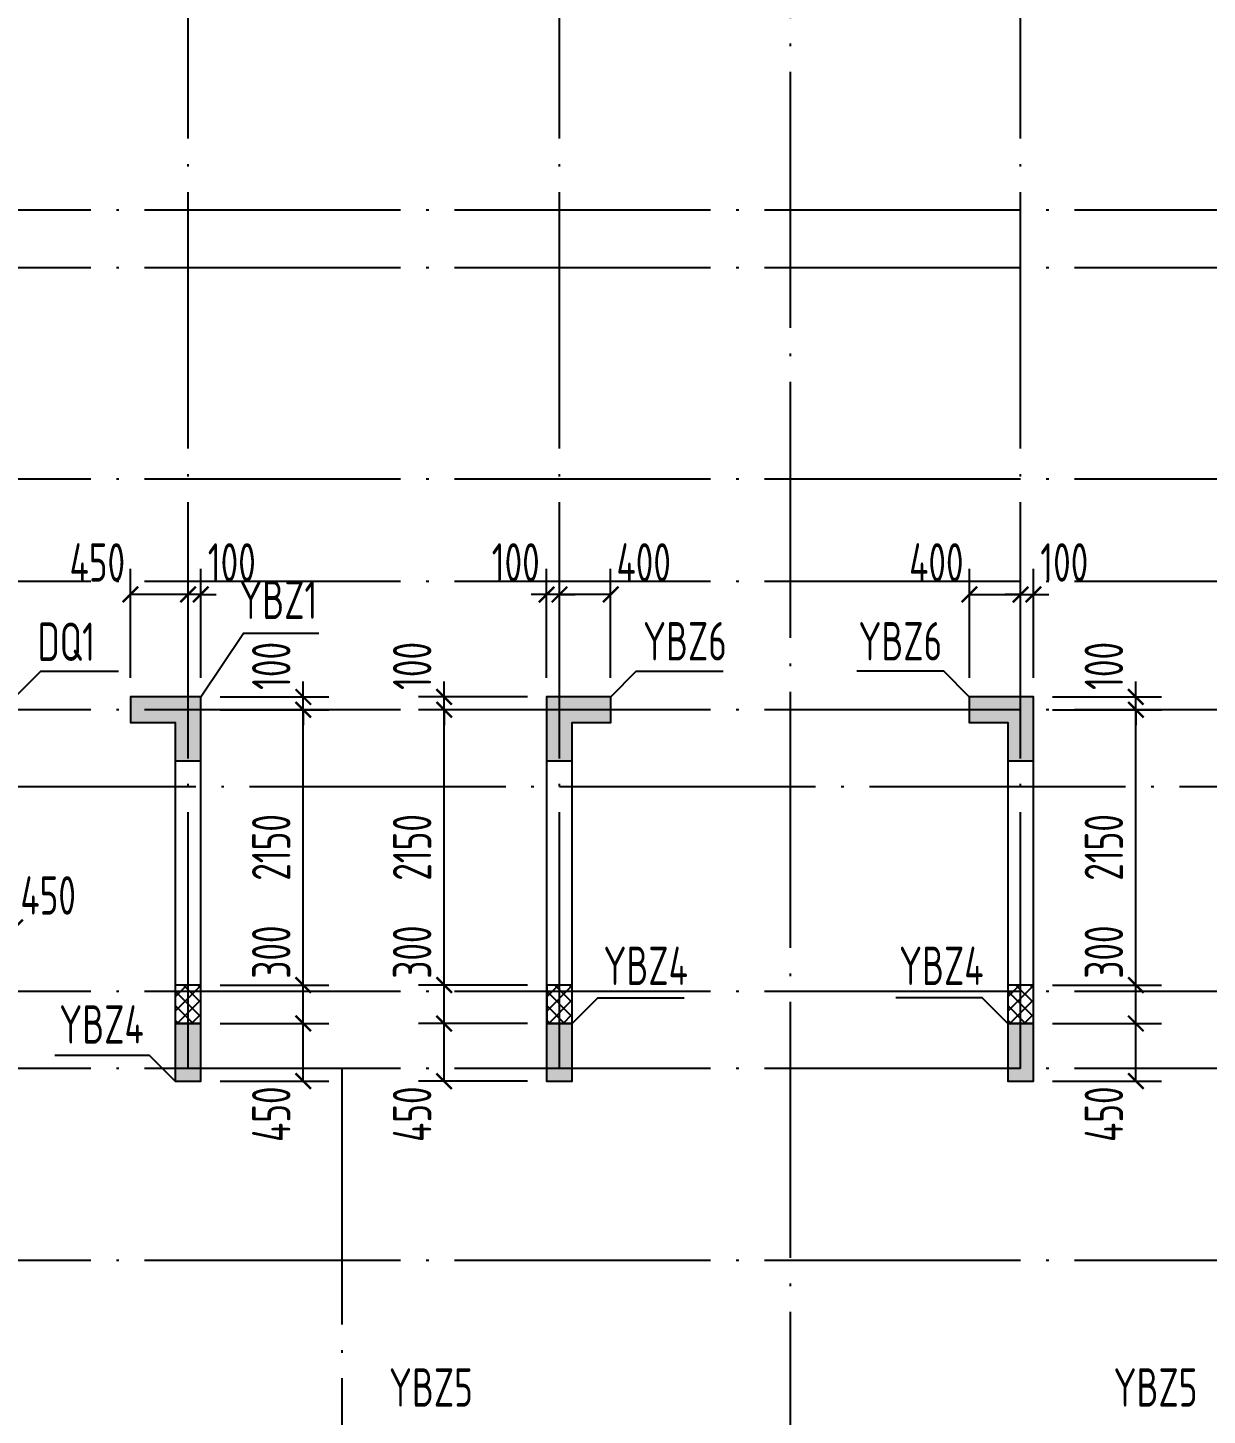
# Model space of a CAD drawing. Extents: x -655480 to 203344, y -294099 to 287156.
# Drawn here: x -285024 to -275815, y 133165 to 143997 of the extents above; entities that cross this region are included whole.
import ezdxf
from ezdxf.enums import TextEntityAlignment as Align

# ---------------------------------------------------------------- set-up
doc = ezdxf.new("R2010")
doc.units = 0
doc.header["$LTSCALE"] = 1000
doc.linetypes.add('DOTE', pattern=[2.42, 2, -0.2, 0.02, -0.2])
doc.layers.get('0').update_dxf_attribs({"linetype": 'CONTINUOUS'})
doc.layers.get('DEFPOINTS').update_dxf_attribs({"linetype": 'CONTINUOUS'})
for name, color, linetype in [('0z-约束构件', 1, 'CONTINUOUS'), ('A-DOTE', 10, 'DOTE'), ('S-Q墙实线', 6, 'CONTINUOUS'), ('S-Q墙标注', 3, 'CONTINUOUS'), ('S-X详图填充', 252, 'CONTINUOUS'), ('S-X详图实线', 4, 'CONTINUOUS'), ('S-Z柱编号', 6, 'CONTINUOUS')]:
    doc.layers.add(name, color=color, linetype=linetype)
doc.layers.add('配箍校核', color=34, linetype='CONTINUOUS', plot=False)
doc.styles.add('TSSD_REIN', font='tssdeng.shx', dxfattribs={"width": 0.7, "height": 300, "bigfont": 'tssdchn.shx'})
doc.styles.add('结构文字', font='zstxt.shx', dxfattribs={"width": 0.7, "bigfont": 'zshz.shx'})
doc.dimstyles.new('STRUCK', dxfattribs={"dimtxt": 400, "dimasz": 121, "dimexe": 200, "dimexo": 150, "dimgap": 115, "dimtad": 1, "dimdec": 0, "dimdsep": 46, "dimtxsty": '结构文字', "dimblk": 'ARCHTICK', "dimcen": 400, "dimclrd": 3, "dimclre": 3, "dimclrt": 7, "dimadec": 0, "dimazin": 0, "dimtfac": 1, "dimtdec": 0, "dimtix": 1, "dimtmove": 2, "dimatfit": 3, "dimldrblk": '_DIMX', "dimfxl": 1, "dimtolj": 1, "dimtzin": 0, "dimarcsym": 0})

# ---------------------------------------------------------------- blocks, each defined once
blk = doc.blocks.new('20210726.16350016')
at = {"layer": 'A-DOTE'}
for p, q in [((24900, 10900), (24900, 21100)), ((27800, 10900), (27800, 21100)), ((29600, 21100), (29600, 3600)), ((31400, 10900), (31400, 21100)), ((55600, 17600), (3600, 17600)), ((55600, 17150), (3600, 17150)), ((55600, 15500), (3600, 15500)), ((55600, 14700), (3600, 14700)), ((55600, 13700), (3600, 13700)), ((3600, 13100.3), (55600, 13100.3)), ((55600, 11500), (3600, 11500)), ((55600, 10900), (3600, 10900)), ((26100, 10900), (26100, 3600)), ((55600, 9400), (3600, 9400))]:
    blk.add_line(p, q, dxfattribs=at)
blk = doc.blocks.new('_ArchTick')
at = {"color": 0, "linetype": 'ByBlock', "const_width": 0.15}
blk.add_lwpolyline([(-0.5, -0.5), (0.5, 0.5)], dxfattribs=at)
blk = doc.blocks.new('*D1934')
at = {"layer": 'DEFPOINTS', "color": 0, "transparency": 16777216}
for p in [(-281773, 136223), (-280973, 136223), (-280973, 135773)]:
    blk.add_point(p, dxfattribs=at)
at = {"layer": 'S-Q墙标注', "color": 3, "lineweight": -2, "transparency": 16777216}
for p, q in [((-281123, 136223), (-281973, 136223)), ((-281773, 135773), (-281773, 136223)), ((-281123, 135773), (-281973, 135773))]:
    blk.add_line(p, q, dxfattribs=at)
at = {"layer": 'S-Q墙标注', "color": 3, "lineweight": -2, "transparency": 16777216, "xscale": 121, "yscale": 121, "zscale": 121}
for p, rotation in [((-281773, 136223), 90), ((-281773, 135773), 270)]:
    blk.add_blockref('_ArchTick', p, dxfattribs=dict(at, rotation=rotation))
at = {"layer": 'S-Q墙标注', "color": 7, "transparency": 16777216, "insert": (-282023, 135515), "char_height": 300, "attachment_point": 5, "rotation": 90, "style": 'TSSD_REIN'}
blk.add_mtext('\\A1;450', dxfattribs=at)
blk = doc.blocks.new('_DIMX')
blk.add_line((-150, 0), (150, 0))
at = {"const_width": 50}
blk.add_lwpolyline([(-70, -70), (70, 70)], dxfattribs=at)
blk = doc.blocks.new('*D1935')
at = {"layer": 'DEFPOINTS', "color": 0, "transparency": 16777216}
for p in [(-281773, 138773), (-280973, 138773), (-280973, 138673)]:
    blk.add_point(p, dxfattribs=at)
at = {"layer": 'S-Q墙标注', "color": 3, "lineweight": -2, "transparency": 16777216}
for p, q in [((-281773, 138773), (-281773, 138894)), ((-281123, 138773), (-281973, 138773)), ((-281773, 138673), (-281773, 138773)), ((-281123, 138673), (-281973, 138673)), ((-281773, 138673), (-281773, 138552))]:
    blk.add_line(p, q, dxfattribs=at)
at = {"layer": 'S-Q墙标注', "color": 3, "lineweight": -2, "transparency": 16777216, "xscale": 121, "yscale": 121, "zscale": 121}
for p, rotation in [((-281773, 138773), 270), ((-281773, 138673), 90)]:
    blk.add_blockref('_ArchTick', p, dxfattribs=dict(at, rotation=rotation))
at = {"layer": 'S-Q墙标注', "color": 7, "transparency": 16777216, "insert": (-282023, 139015), "char_height": 300, "attachment_point": 5, "rotation": 90, "style": 'TSSD_REIN'}
blk.add_mtext('\\A1;100', dxfattribs=at)
blk = doc.blocks.new('*D1936')
at = {"layer": 'DEFPOINTS', "color": 0, "transparency": 16777216}
for p in [(-280872, 139573), (-280872, 138773), (-280473, 138773)]:
    blk.add_point(p, dxfattribs=at)
at = {"layer": 'S-Q墙标注', "color": 3, "lineweight": -2, "transparency": 16777216}
for p, q in [((-280872, 138923), (-280872, 139773)), ((-280473, 138923), (-280473, 139773)), ((-280473, 139573), (-280872, 139573))]:
    blk.add_line(p, q, dxfattribs=at)
at = {"layer": 'S-Q墙标注', "color": 3, "lineweight": -2, "transparency": 16777216, "xscale": 121, "yscale": 121, "zscale": 121, "rotation": 180}
blk.add_blockref('_ArchTick', (-280872, 139573), dxfattribs=at)
at = {"layer": 'S-Q墙标注', "color": 3, "lineweight": -2, "transparency": 16777216, "xscale": 121, "yscale": 121, "zscale": 121}
blk.add_blockref('_ArchTick', (-280473, 139573), dxfattribs=at)
at = {"layer": 'S-Q墙标注', "color": 7, "transparency": 16777216, "insert": (-280215, 139823), "char_height": 300, "attachment_point": 5, "style": 'TSSD_REIN'}
blk.add_mtext('\\A1;400', dxfattribs=at)
blk = doc.blocks.new('*D1937')
at = {"layer": 'DEFPOINTS', "color": 0, "transparency": 16777216}
for p in [(-280973, 139573), (-280973, 138773), (-280872, 138773)]:
    blk.add_point(p, dxfattribs=at)
at = {"layer": 'S-Q墙标注', "color": 3, "lineweight": -2, "transparency": 16777216}
for p, q in [((-280973, 138923), (-280973, 139773)), ((-280872, 138923), (-280872, 139773)), ((-280973, 139573), (-281094, 139573)), ((-280872, 139573), (-280973, 139573)), ((-280872, 139573), (-280751, 139573))]:
    blk.add_line(p, q, dxfattribs=at)
at = {"layer": 'S-Q墙标注', "color": 3, "lineweight": -2, "transparency": 16777216, "xscale": 121, "yscale": 121, "zscale": 121}
blk.add_blockref('_ArchTick', (-280973, 139573), dxfattribs=at)
at = {"layer": 'S-Q墙标注', "color": 3, "lineweight": -2, "transparency": 16777216, "xscale": 121, "yscale": 121, "zscale": 121, "rotation": 180}
blk.add_blockref('_ArchTick', (-280872, 139573), dxfattribs=at)
at = {"layer": 'S-Q墙标注', "color": 7, "transparency": 16777216, "insert": (-281214, 139823), "char_height": 300, "attachment_point": 5, "style": 'TSSD_REIN'}
blk.add_mtext('\\A1;100', dxfattribs=at)
blk = doc.blocks.new('*D1938')
at = {"layer": 'DEFPOINTS', "color": 0, "transparency": 16777216}
for p in [(-283673, 136223), (-282873, 136223), (-283673, 135773)]:
    blk.add_point(p, dxfattribs=at)
at = {"layer": 'S-Q墙标注', "color": 3, "lineweight": -2, "transparency": 16777216}
for p, q in [((-283523, 136223), (-282673, 136223)), ((-282873, 135773), (-282873, 136223)), ((-283523, 135773), (-282673, 135773))]:
    blk.add_line(p, q, dxfattribs=at)
at = {"layer": 'S-Q墙标注', "color": 3, "lineweight": -2, "transparency": 16777216, "xscale": 121, "yscale": 121, "zscale": 121}
for p, rotation in [((-282873, 136223), 90), ((-282873, 135773), 270)]:
    blk.add_blockref('_ArchTick', p, dxfattribs=dict(at, rotation=rotation))
at = {"layer": 'S-Q墙标注', "color": 7, "transparency": 16777216, "insert": (-283123, 135515), "char_height": 300, "attachment_point": 5, "rotation": 90, "style": 'TSSD_REIN'}
blk.add_mtext('\\A1;450', dxfattribs=at)
blk = doc.blocks.new('*D1939')
at = {"layer": 'DEFPOINTS', "color": 0, "transparency": 16777216}
for p in [(-283673, 138773), (-282873, 138773), (-283673, 138673)]:
    blk.add_point(p, dxfattribs=at)
at = {"layer": 'S-Q墙标注', "color": 3, "lineweight": -2, "transparency": 16777216}
for p, q in [((-282873, 138773), (-282873, 138894)), ((-283523, 138773), (-282673, 138773)), ((-282873, 138673), (-282873, 138773)), ((-283523, 138673), (-282673, 138673)), ((-282873, 138673), (-282873, 138552))]:
    blk.add_line(p, q, dxfattribs=at)
at = {"layer": 'S-Q墙标注', "color": 3, "lineweight": -2, "transparency": 16777216, "xscale": 121, "yscale": 121, "zscale": 121}
for p, rotation in [((-282873, 138773), 270), ((-282873, 138673), 90)]:
    blk.add_blockref('_ArchTick', p, dxfattribs=dict(at, rotation=rotation))
at = {"layer": 'S-Q墙标注', "color": 7, "transparency": 16777216, "insert": (-283123, 139015), "char_height": 300, "attachment_point": 5, "rotation": 90, "style": 'TSSD_REIN'}
blk.add_mtext('\\A1;100', dxfattribs=at)
blk = doc.blocks.new('*D1940')
at = {"layer": 'DEFPOINTS', "color": 0, "transparency": 16777216}
for p in [(-283772, 139573), (-283772, 138773), (-283673, 138773)]:
    blk.add_point(p, dxfattribs=at)
at = {"layer": 'S-Q墙标注', "color": 3, "lineweight": -2, "transparency": 16777216}
for p, q in [((-283772, 138923), (-283772, 139773)), ((-283673, 138923), (-283673, 139773)), ((-283772, 139573), (-283893, 139573)), ((-283673, 139573), (-283772, 139573)), ((-283673, 139573), (-283552, 139573))]:
    blk.add_line(p, q, dxfattribs=at)
at = {"layer": 'S-Q墙标注', "color": 3, "lineweight": -2, "transparency": 16777216, "xscale": 121, "yscale": 121, "zscale": 121}
blk.add_blockref('_ArchTick', (-283772, 139573), dxfattribs=at)
at = {"layer": 'S-Q墙标注', "color": 3, "lineweight": -2, "transparency": 16777216, "xscale": 121, "yscale": 121, "zscale": 121, "rotation": 180}
blk.add_blockref('_ArchTick', (-283673, 139573), dxfattribs=at)
at = {"layer": 'S-Q墙标注', "color": 7, "transparency": 16777216, "insert": (-283431, 139823), "char_height": 300, "attachment_point": 5, "style": 'TSSD_REIN'}
blk.add_mtext('\\A1;100', dxfattribs=at)
blk = doc.blocks.new('*D1941')
at = {"layer": 'DEFPOINTS', "color": 0, "transparency": 16777216}
for p in [(-284223, 139573), (-284223, 138773), (-283772, 138773)]:
    blk.add_point(p, dxfattribs=at)
at = {"layer": 'S-Q墙标注', "color": 3, "lineweight": -2, "transparency": 16777216}
for p, q in [((-284223, 138923), (-284223, 139773)), ((-283772, 138923), (-283772, 139773)), ((-283772, 139573), (-284223, 139573))]:
    blk.add_line(p, q, dxfattribs=at)
at = {"layer": 'S-Q墙标注', "color": 3, "lineweight": -2, "transparency": 16777216, "xscale": 121, "yscale": 121, "zscale": 121, "rotation": 180}
blk.add_blockref('_ArchTick', (-284223, 139573), dxfattribs=at)
at = {"layer": 'S-Q墙标注', "color": 3, "lineweight": -2, "transparency": 16777216, "xscale": 121, "yscale": 121, "zscale": 121}
blk.add_blockref('_ArchTick', (-283772, 139573), dxfattribs=at)
at = {"layer": 'S-Q墙标注', "color": 7, "transparency": 16777216, "insert": (-284481, 139823), "char_height": 300, "attachment_point": 5, "style": 'TSSD_REIN'}
blk.add_mtext('\\A1;450', dxfattribs=at)
blk = doc.blocks.new('*D1944')
at = {"layer": 'DEFPOINTS', "color": 0, "transparency": 16777216}
for p in [(-285572, 137773), (-285123, 137773), (-285572, 136973)]:
    blk.add_point(p, dxfattribs=at)
at = {"layer": 'S-Q墙标注', "color": 3, "lineweight": -2, "transparency": 16777216}
for p, q in [((-285572, 137623), (-285572, 136773)), ((-285123, 137623), (-285123, 136773)), ((-285123, 136973), (-285572, 136973))]:
    blk.add_line(p, q, dxfattribs=at)
at = {"layer": 'S-Q墙标注', "color": 3, "lineweight": -2, "transparency": 16777216, "xscale": 121, "yscale": 121, "zscale": 121, "rotation": 180}
blk.add_blockref('_ArchTick', (-285572, 136973), dxfattribs=at)
at = {"layer": 'S-Q墙标注', "color": 3, "lineweight": -2, "transparency": 16777216, "xscale": 121, "yscale": 121, "zscale": 121}
blk.add_blockref('_ArchTick', (-285123, 136973), dxfattribs=at)
at = {"layer": 'S-Q墙标注', "color": 7, "transparency": 16777216, "insert": (-284865, 137223), "char_height": 300, "attachment_point": 5, "style": 'TSSD_REIN'}
blk.add_mtext('\\A1;450', dxfattribs=at)
blk = doc.blocks.new('*D2009')
at = {"layer": 'DEFPOINTS', "color": 0, "transparency": 16777216}
for p in [(-277172, 136223), (-276372, 136223), (-277172, 135773)]:
    blk.add_point(p, dxfattribs=at)
at = {"layer": 'S-Q墙标注', "color": 3, "lineweight": -2, "transparency": 16777216}
for p, q in [((-277022, 136223), (-276172, 136223)), ((-276372, 135773), (-276372, 136223)), ((-277022, 135773), (-276172, 135773))]:
    blk.add_line(p, q, dxfattribs=at)
at = {"layer": 'S-Q墙标注', "color": 3, "lineweight": -2, "transparency": 16777216, "xscale": 121, "yscale": 121, "zscale": 121}
for p, rotation in [((-276372, 136223), 90), ((-276372, 135773), 270)]:
    blk.add_blockref('_ArchTick', p, dxfattribs=dict(at, rotation=rotation))
at = {"layer": 'S-Q墙标注', "color": 7, "transparency": 16777216, "insert": (-276622, 135515), "char_height": 300, "attachment_point": 5, "rotation": 90, "style": 'TSSD_REIN'}
blk.add_mtext('\\A1;450', dxfattribs=at)
blk = doc.blocks.new('*D2010')
at = {"layer": 'DEFPOINTS', "color": 0, "transparency": 16777216}
for p in [(-277172, 138773), (-276372, 138773), (-277172, 138673)]:
    blk.add_point(p, dxfattribs=at)
at = {"layer": 'S-Q墙标注', "color": 3, "lineweight": -2, "transparency": 16777216}
for p, q in [((-276372, 138773), (-276372, 138894)), ((-277022, 138773), (-276172, 138773)), ((-276372, 138673), (-276372, 138773)), ((-277022, 138673), (-276172, 138673)), ((-276372, 138673), (-276372, 138552))]:
    blk.add_line(p, q, dxfattribs=at)
at = {"layer": 'S-Q墙标注', "color": 3, "lineweight": -2, "transparency": 16777216, "xscale": 121, "yscale": 121, "zscale": 121}
for p, rotation in [((-276372, 138773), 270), ((-276372, 138673), 90)]:
    blk.add_blockref('_ArchTick', p, dxfattribs=dict(at, rotation=rotation))
at = {"layer": 'S-Q墙标注', "color": 7, "transparency": 16777216, "insert": (-276622, 139015), "char_height": 300, "attachment_point": 5, "rotation": 90, "style": 'TSSD_REIN'}
blk.add_mtext('\\A1;100', dxfattribs=at)
blk = doc.blocks.new('*D2011')
at = {"layer": 'DEFPOINTS', "color": 0, "transparency": 16777216}
for p in [(-277272, 139573), (-277672, 138773), (-277272, 138773)]:
    blk.add_point(p, dxfattribs=at)
at = {"layer": 'S-Q墙标注', "color": 3, "lineweight": -2, "transparency": 16777216}
for p, q in [((-277672, 138923), (-277672, 139773)), ((-277272, 138923), (-277272, 139773)), ((-277672, 139573), (-277272, 139573))]:
    blk.add_line(p, q, dxfattribs=at)
at = {"layer": 'S-Q墙标注', "color": 3, "lineweight": -2, "transparency": 16777216, "xscale": 121, "yscale": 121, "zscale": 121, "rotation": 180}
blk.add_blockref('_ArchTick', (-277672, 139573), dxfattribs=at)
at = {"layer": 'S-Q墙标注', "color": 3, "lineweight": -2, "transparency": 16777216, "xscale": 121, "yscale": 121, "zscale": 121}
blk.add_blockref('_ArchTick', (-277272, 139573), dxfattribs=at)
at = {"layer": 'S-Q墙标注', "color": 7, "transparency": 16777216, "insert": (-277930, 139823), "char_height": 300, "attachment_point": 5, "style": 'TSSD_REIN'}
blk.add_mtext('\\A1;400', dxfattribs=at)
blk = doc.blocks.new('*D2012')
at = {"layer": 'DEFPOINTS', "color": 0, "transparency": 16777216}
for p in [(-277172, 139573), (-277272, 138773), (-277172, 138773)]:
    blk.add_point(p, dxfattribs=at)
at = {"layer": 'S-Q墙标注', "color": 3, "lineweight": -2, "transparency": 16777216}
for p, q in [((-277272, 138923), (-277272, 139773)), ((-277172, 138923), (-277172, 139773)), ((-277272, 139573), (-277393, 139573)), ((-277272, 139573), (-277172, 139573)), ((-277172, 139573), (-277051, 139573))]:
    blk.add_line(p, q, dxfattribs=at)
at = {"layer": 'S-Q墙标注', "color": 3, "lineweight": -2, "transparency": 16777216, "xscale": 121, "yscale": 121, "zscale": 121}
blk.add_blockref('_ArchTick', (-277272, 139573), dxfattribs=at)
at = {"layer": 'S-Q墙标注', "color": 3, "lineweight": -2, "transparency": 16777216, "xscale": 121, "yscale": 121, "zscale": 121, "rotation": 180}
blk.add_blockref('_ArchTick', (-277172, 139573), dxfattribs=at)
at = {"layer": 'S-Q墙标注', "color": 7, "transparency": 16777216, "insert": (-276931, 139823), "char_height": 300, "attachment_point": 5, "style": 'TSSD_REIN'}
blk.add_mtext('\\A1;100', dxfattribs=at)
blk = doc.blocks.new('20210730.00595579')
at = {"layer": '0z-约束构件'}
h = blk.add_hatch(dxfattribs=at)
h.set_pattern_fill('ANSI37', color=256, scale=25, style=0)
h.set_pattern_definition([(45, (101794.74, -600656.97), (-56.126601, 56.126601), []), (135, (101794.74, -600656.97), (-56.126601, -56.126601), [])])
h.paths.add_polyline_path([(-14335, -181459), (-14335, -181159), (-14135, -181159), (-14135, -181459)])
h = blk.add_hatch(dxfattribs=at)
h.set_pattern_fill('ANSI37', color=256, scale=25, style=0)
h.set_pattern_definition([(45, (104694.74, -600656.97), (-56.126601, 56.126601), []), (135, (104694.74, -600656.97), (-56.126601, -56.126601), [])])
h.paths.add_polyline_path([(-11435, -181459), (-11435, -181159), (-11235, -181159), (-11235, -181459)])
h = blk.add_hatch(dxfattribs=at)
h.set_pattern_fill('ANSI37', color=256, scale=25, style=0)
h.set_pattern_definition([(45, (108294.764, -600656.97), (-56.126601, 56.126601), []), (135, (108294.764, -600656.97), (-56.126601, -56.126601), [])])
h.paths.add_polyline_path([(-7835, -181459), (-7835, -181159), (-7635, -181159), (-7635, -181459)])
for points in [[(-14335, -181459), (-14135, -181459), (-14135, -181159), (-14335, -181159)], [(-11435, -181459), (-11235, -181459), (-11235, -181159), (-11435, -181159)], [(-7835, -181459), (-7635, -181459), (-7635, -181159), (-7835, -181159)]]:
    blk.add_lwpolyline(points, close=True, dxfattribs=at)
blk = doc.blocks.new('*D2034')
at = {"layer": 'DEFPOINTS', "color": 0, "transparency": 16777216}
for p in [(-283673, 136523), (-282873, 136523), (-283673, 136223)]:
    blk.add_point(p, dxfattribs=at)
at = {"layer": 'S-Q墙标注', "color": 3, "lineweight": -2, "transparency": 16777216}
for p, q in [((-283523, 136523), (-282673, 136523)), ((-282873, 136223), (-282873, 136523)), ((-283523, 136223), (-282673, 136223))]:
    blk.add_line(p, q, dxfattribs=at)
at = {"layer": 'S-Q墙标注', "color": 3, "lineweight": -2, "transparency": 16777216, "xscale": 121, "yscale": 121, "zscale": 121}
for p, rotation in [((-282873, 136523), 90), ((-282873, 136223), 270)]:
    blk.add_blockref('_ArchTick', p, dxfattribs=dict(at, rotation=rotation))
at = {"layer": 'S-Q墙标注', "color": 7, "transparency": 16777216, "insert": (-283123, 136781), "char_height": 300, "attachment_point": 5, "rotation": 90, "style": 'TSSD_REIN'}
blk.add_mtext('\\A1;300', dxfattribs=at)
blk = doc.blocks.new('*D2035')
at = {"layer": 'DEFPOINTS', "color": 0, "transparency": 16777216}
for p in [(-283673, 138673), (-282873, 138673), (-283673, 136523)]:
    blk.add_point(p, dxfattribs=at)
at = {"layer": 'S-Q墙标注', "color": 3, "lineweight": -2, "transparency": 16777216}
for p, q in [((-283523, 138673), (-282673, 138673)), ((-282873, 136523), (-282873, 138673)), ((-283523, 136523), (-282673, 136523))]:
    blk.add_line(p, q, dxfattribs=at)
at = {"layer": 'S-Q墙标注', "color": 3, "lineweight": -2, "transparency": 16777216, "xscale": 121, "yscale": 121, "zscale": 121}
for p, rotation in [((-282873, 138673), 90), ((-282873, 136523), 270)]:
    blk.add_blockref('_ArchTick', p, dxfattribs=dict(at, rotation=rotation))
at = {"layer": 'S-Q墙标注', "color": 7, "transparency": 16777216, "insert": (-283123, 137598), "char_height": 300, "attachment_point": 5, "rotation": 90, "style": 'TSSD_REIN'}
blk.add_mtext('\\A1;2150', dxfattribs=at)
blk = doc.blocks.new('*D2036')
at = {"layer": 'DEFPOINTS', "color": 0, "transparency": 16777216}
for p in [(-281773, 136523), (-280973, 136523), (-280973, 136223)]:
    blk.add_point(p, dxfattribs=at)
at = {"layer": 'S-Q墙标注', "color": 3, "lineweight": -2, "transparency": 16777216}
for p, q in [((-281123, 136523), (-281973, 136523)), ((-281773, 136223), (-281773, 136523)), ((-281123, 136223), (-281973, 136223))]:
    blk.add_line(p, q, dxfattribs=at)
at = {"layer": 'S-Q墙标注', "color": 3, "lineweight": -2, "transparency": 16777216, "xscale": 121, "yscale": 121, "zscale": 121}
for p, rotation in [((-281773, 136523), 90), ((-281773, 136223), 270)]:
    blk.add_blockref('_ArchTick', p, dxfattribs=dict(at, rotation=rotation))
at = {"layer": 'S-Q墙标注', "color": 7, "transparency": 16777216, "insert": (-282023, 136781), "char_height": 300, "attachment_point": 5, "rotation": 90, "style": 'TSSD_REIN'}
blk.add_mtext('\\A1;300', dxfattribs=at)
blk = doc.blocks.new('*D2037')
at = {"layer": 'DEFPOINTS', "color": 0, "transparency": 16777216}
for p in [(-281773, 138673), (-280973, 138673), (-280973, 136523)]:
    blk.add_point(p, dxfattribs=at)
at = {"layer": 'S-Q墙标注', "color": 3, "lineweight": -2, "transparency": 16777216}
for p, q in [((-281123, 138673), (-281973, 138673)), ((-281773, 136523), (-281773, 138673)), ((-281123, 136523), (-281973, 136523))]:
    blk.add_line(p, q, dxfattribs=at)
at = {"layer": 'S-Q墙标注', "color": 3, "lineweight": -2, "transparency": 16777216, "xscale": 121, "yscale": 121, "zscale": 121}
for p, rotation in [((-281773, 138673), 90), ((-281773, 136523), 270)]:
    blk.add_blockref('_ArchTick', p, dxfattribs=dict(at, rotation=rotation))
at = {"layer": 'S-Q墙标注', "color": 7, "transparency": 16777216, "insert": (-282023, 137598), "char_height": 300, "attachment_point": 5, "rotation": 90, "style": 'TSSD_REIN'}
blk.add_mtext('\\A1;2150', dxfattribs=at)
blk = doc.blocks.new('*D2038')
at = {"layer": 'DEFPOINTS', "color": 0, "transparency": 16777216}
for p in [(-277172, 136523), (-276372, 136523), (-277172, 136223)]:
    blk.add_point(p, dxfattribs=at)
at = {"layer": 'S-Q墙标注', "color": 3, "lineweight": -2, "transparency": 16777216}
for p, q in [((-277022, 136523), (-276172, 136523)), ((-276372, 136223), (-276372, 136523)), ((-277022, 136223), (-276172, 136223))]:
    blk.add_line(p, q, dxfattribs=at)
at = {"layer": 'S-Q墙标注', "color": 3, "lineweight": -2, "transparency": 16777216, "xscale": 121, "yscale": 121, "zscale": 121}
for p, rotation in [((-276372, 136523), 90), ((-276372, 136223), 270)]:
    blk.add_blockref('_ArchTick', p, dxfattribs=dict(at, rotation=rotation))
at = {"layer": 'S-Q墙标注', "color": 7, "transparency": 16777216, "insert": (-276622, 136781), "char_height": 300, "attachment_point": 5, "rotation": 90, "style": 'TSSD_REIN'}
blk.add_mtext('\\A1;300', dxfattribs=at)
blk = doc.blocks.new('*D2039')
at = {"layer": 'DEFPOINTS', "color": 0, "transparency": 16777216}
for p in [(-277172, 138673), (-276372, 138673), (-277172, 136523)]:
    blk.add_point(p, dxfattribs=at)
at = {"layer": 'S-Q墙标注', "color": 3, "lineweight": -2, "transparency": 16777216}
for p, q in [((-277022, 138673), (-276172, 138673)), ((-276372, 136523), (-276372, 138673)), ((-277022, 136523), (-276172, 136523))]:
    blk.add_line(p, q, dxfattribs=at)
at = {"layer": 'S-Q墙标注', "color": 3, "lineweight": -2, "transparency": 16777216, "xscale": 121, "yscale": 121, "zscale": 121}
for p, rotation in [((-276372, 138673), 90), ((-276372, 136523), 270)]:
    blk.add_blockref('_ArchTick', p, dxfattribs=dict(at, rotation=rotation))
at = {"layer": 'S-Q墙标注', "color": 7, "transparency": 16777216, "insert": (-276622, 137598), "char_height": 300, "attachment_point": 5, "rotation": 90, "style": 'TSSD_REIN'}
blk.add_mtext('\\A1;2150', dxfattribs=at)

msp = doc.modelspace()

# ---------------------------------------------------------------- hatches: boundary and pattern name
at = {"layer": 'S-X详图填充'}
h = msp.add_hatch(color=256, dxfattribs=at)
h.dxf.hatch_style = 1
h.paths.add_polyline_path([(-283872.5, 138273.27), (-283672.5, 138273.27), (-283672.5, 138773.27), (-284222.5, 138773.27), (-284222.5, 138573.27), (-283872.5, 138573.27)])
h = msp.add_hatch(color=256, dxfattribs=at)
h.dxf.hatch_style = 1
h.paths.add_polyline_path([(-280972.5, 138273.27), (-280772.5, 138273.27), (-280772.5, 138573.27), (-280472.59, 138573.27), (-280472.59, 138773.27), (-280972.5, 138773.27)])
h = msp.add_hatch(color=256, dxfattribs=at)
h.dxf.hatch_style = 1
h.paths.add_polyline_path([(-277372.48, 138273.27), (-277172.48, 138273.27), (-277172.48, 138773.27), (-277672.4, 138773.27), (-277672.4, 138573.27), (-277372.48, 138573.27)])
h = msp.add_hatch(color=256, dxfattribs=at)
h.dxf.hatch_style = 1
h.paths.add_polyline_path([(-283672.5, 136223.28), (-283872.5, 136223.28), (-283872.5, 135773.28), (-283672.5, 135773.28)])
h = msp.add_hatch(color=256, dxfattribs=at)
h.dxf.hatch_style = 1
h.paths.add_polyline_path([(-280772.5, 136223.28), (-280972.5, 136223.28), (-280972.5, 135773.28), (-280772.5, 135773.28)])
h = msp.add_hatch(color=256, dxfattribs=at)
h.dxf.hatch_style = 1
h.paths.add_polyline_path([(-277172.48, 136223.28), (-277372.48, 136223.28), (-277372.48, 135773.28), (-277172.48, 135773.28)])

# ---------------------------------------------------------------- linework, layer by layer
at = {"layer": 'S-Q墙实线'}
for points in [[(-283672.5, 138773.27), (-284222.5, 138773.27), (-284222.5, 138573.27), (-283872.5, 138573.27), (-283872.5, 135773.28), (-283672.5, 135773.28)], [(-280972.5, 138773.27), (-280972.5, 135773.28), (-280772.5, 135773.28), (-280772.5, 138573.27), (-280472.59, 138573.27), (-280472.59, 138773.27)], [(-277172.48, 138773.27), (-277672.4, 138773.27), (-277672.4, 138573.27), (-277372.48, 138573.27), (-277372.48, 135773.28), (-277172.48, 135773.28)]]:
    msp.add_lwpolyline(points, close=True, dxfattribs=at)
at = {"layer": 'S-X详图实线'}
for points in [[(-283872.5, 138273.27), (-283672.5, 138273.27), (-283672.5, 138773.27), (-284222.5, 138773.27), (-284222.5, 138573.27), (-283872.5, 138573.27), (-283872.5, 138273.27)], [(-280972.5, 138273.27), (-280772.5, 138273.27), (-280772.5, 138573.27), (-280472.59, 138573.27), (-280472.59, 138773.27), (-280972.5, 138773.27), (-280972.5, 138273.27)], [(-277372.48, 138273.27), (-277172.48, 138273.27), (-277172.48, 138773.27), (-277672.4, 138773.27), (-277672.4, 138573.27), (-277372.48, 138573.27), (-277372.48, 138273.27)], [(-283672.5, 136223.28), (-283872.5, 136223.28), (-283872.5, 135773.28), (-283672.5, 135773.28), (-283672.5, 136223.28)], [(-280772.5, 136223.28), (-280972.5, 136223.28), (-280972.5, 135773.28), (-280772.5, 135773.28), (-280772.5, 136223.28)], [(-277172.48, 136223.28), (-277372.48, 136223.28), (-277372.48, 135773.28), (-277172.48, 135773.28), (-277172.48, 136223.28)]]:
    msp.add_lwpolyline(points, close=True, dxfattribs=at)
at = {"layer": 'S-Z柱编号', "color": 7}
for points in [[(-283672.5, 138773.27), (-283340.06, 139269.9), (-282750.22, 139269.9)], [(-285122.58, 138773.27), (-284922.58, 138973.27), (-284316.57, 138973.27)], [(-280472.59, 138773.27), (-280272.59, 138973.27), (-279593.16, 138973.27)], [(-277672.39, 138773.27), (-277872.39, 138973.27), (-278551.82, 138973.27)], [(-280772.5, 136223.28), (-280572.5, 136423.28), (-279898.98, 136423.28)], [(-277372.48, 136223.28), (-277572.48, 136423.28), (-278246, 136423.28)], [(-283872.5, 135773.28), (-284072.5, 135973.28), (-284812.84, 135973.28)]]:
    msp.add_lwpolyline(points, dxfattribs=at)

# ---------------------------------------------------------------- block references
at = {"layer": 'A-DOTE'}
msp.add_blockref('20210726.16350016', (-308672.49, 124973.23), dxfattribs=at)
at = {"layer": '配箍校核'}
msp.add_blockref('20210730.00595579', (-269537.2, 317682.46), dxfattribs=at)

# ---------------------------------------------------------------- texts
at = {"layer": 'S-Z柱编号', "color": 7, "style": 'TSSD_REIN', "width": 0.7}
for s, p in [('YBZ1', (-283372.5, 139291.46)), ('DQ1', (-284947.26, 138964.01)), ('YBZ6', (-280220.23, 138967.45)), ('YBZ6', (-278538.6, 138967.45)), ('YBZ4', (-280529.65, 136433.86)), ('YBZ4', (-278221.1, 136433.86)), ('YBZ4', (-284778.27, 135976)), ('YBZ5', (-282204.15, 133141.94)), ('YBZ5', (-276546.6, 133141.94))]:
    msp.add_text(s, height=300, dxfattribs=at).set_placement(p, align=Align.BOTTOM_LEFT)

# ---------------------------------------------------------------- dimensions: what is measured, and where the dimension line sits
at = {"layer": 'S-Q墙标注'}
for base, p1, p2, angle, picture, middle in [((-284222.5, 139573.27), (-283772.49, 138773.27), (-284222.5, 138773.27), 180, '*D1941', (-284480.58, 139823.27)), ((-283772.49, 139573.27), (-283672.5, 138773.27), (-283772.49, 138773.27), 180, '*D1940', (-283430.58, 139823.27)), ((-280972.5, 139573.27), (-280872.49, 138773.27), (-280972.5, 138773.27), 180, '*D1937', (-281214.42, 139823.27)), ((-280872.49, 139573.27), (-280472.59, 138773.27), (-280872.49, 138773.27), 180, '*D1936', (-280214.51, 139823.27)), ((-282872.5, 138773.27), (-283672.5, 138673.27), (-283672.5, 138773.27), 90, '*D1939', (-283122.5, 139015.2)), ((-281772.5, 138773.27), (-280972.5, 138673.27), (-280972.5, 138773.27), 90, '*D1935', (-282022.5, 139015.2)), ((-276372.48, 138773.27), (-277172.48, 138673.27), (-277172.48, 138773.27), 90, '*D2010', (-276622.48, 139015.2)), ((-285572.49, 136973.27), (-285122.58, 137773.27), (-285572.49, 137773.27), 180, '*D1944', (-284864.51, 137223.27)), ((-282872.5, 136523.28), (-283672.5, 136223.28), (-283672.5, 136523.28), 90, '*D2034', (-283122.5, 136781.35)), ((-281772.5, 136523.28), (-280972.5, 136223.28), (-280972.5, 136523.28), 90, '*D2036', (-282022.5, 136781.35)), ((-276372.48, 136523.28), (-277172.48, 136223.28), (-277172.48, 136523.28), 90, '*D2038', (-276622.48, 136781.35)), ((-282872.5, 136223.28), (-283672.5, 135773.28), (-283672.5, 136223.28), 90, '*D1938', (-283122.5, 135515.2)), ((-281772.5, 136223.28), (-280972.5, 135773.28), (-280972.5, 136223.28), 90, '*D1934', (-282022.5, 135515.2)), ((-276372.48, 136223.28), (-277172.48, 135773.28), (-277172.48, 136223.28), 90, '*D2009', (-276622.48, 135515.2))]:
    dim = msp.add_linear_dim(base=base, p1=p1, p2=p2, angle=angle, dimstyle='STRUCK', override={"dimtxt": 300, "dimgap": 100, "dimtxsty": 'TSSD_REIN'}, dxfattribs=at)
    dim.commit()
    dim.dimension.update_dxf_attribs({"geometry": picture, "text_midpoint": middle, "dimtype": 160})
for base, p1, p2, picture, middle in [((-277272.49, 139573.27), (-277672.4, 138773.27), (-277272.49, 138773.27), '*D2011', (-277930.47, 139823.27)), ((-277172.48, 139573.27), (-277272.49, 138773.27), (-277172.48, 138773.27), '*D2012', (-276930.56, 139823.27))]:
    dim = msp.add_linear_dim(base=base, p1=p1, p2=p2, dimstyle='STRUCK', override={"dimtxt": 300, "dimgap": 100, "dimtxsty": 'TSSD_REIN'}, dxfattribs=at)
    dim.commit()
    dim.dimension.update_dxf_attribs({"geometry": picture, "text_midpoint": middle, "dimtype": 160})
for base, p1, p2, picture, middle in [((-282872.5, 138673.27), (-283672.5, 136523.28), (-283672.5, 138673.27), '*D2035', (-283122.5, 137598.27)), ((-281772.5, 138673.27), (-280972.5, 136523.28), (-280972.5, 138673.27), '*D2037', (-282022.5, 137598.27)), ((-276372.48, 138673.27), (-277172.48, 136523.28), (-277172.48, 138673.27), '*D2039', (-276622.48, 137598.27))]:
    dim = msp.add_linear_dim(base=base, p1=p1, p2=p2, angle=90, dimstyle='STRUCK', override={"dimtxt": 300, "dimgap": 100, "dimtxsty": 'TSSD_REIN'}, dxfattribs=at)
    dim.commit()
    dim.dimension.update_dxf_attribs({"geometry": picture, "text_midpoint": middle})

doc.saveas('drawing.dxf')
